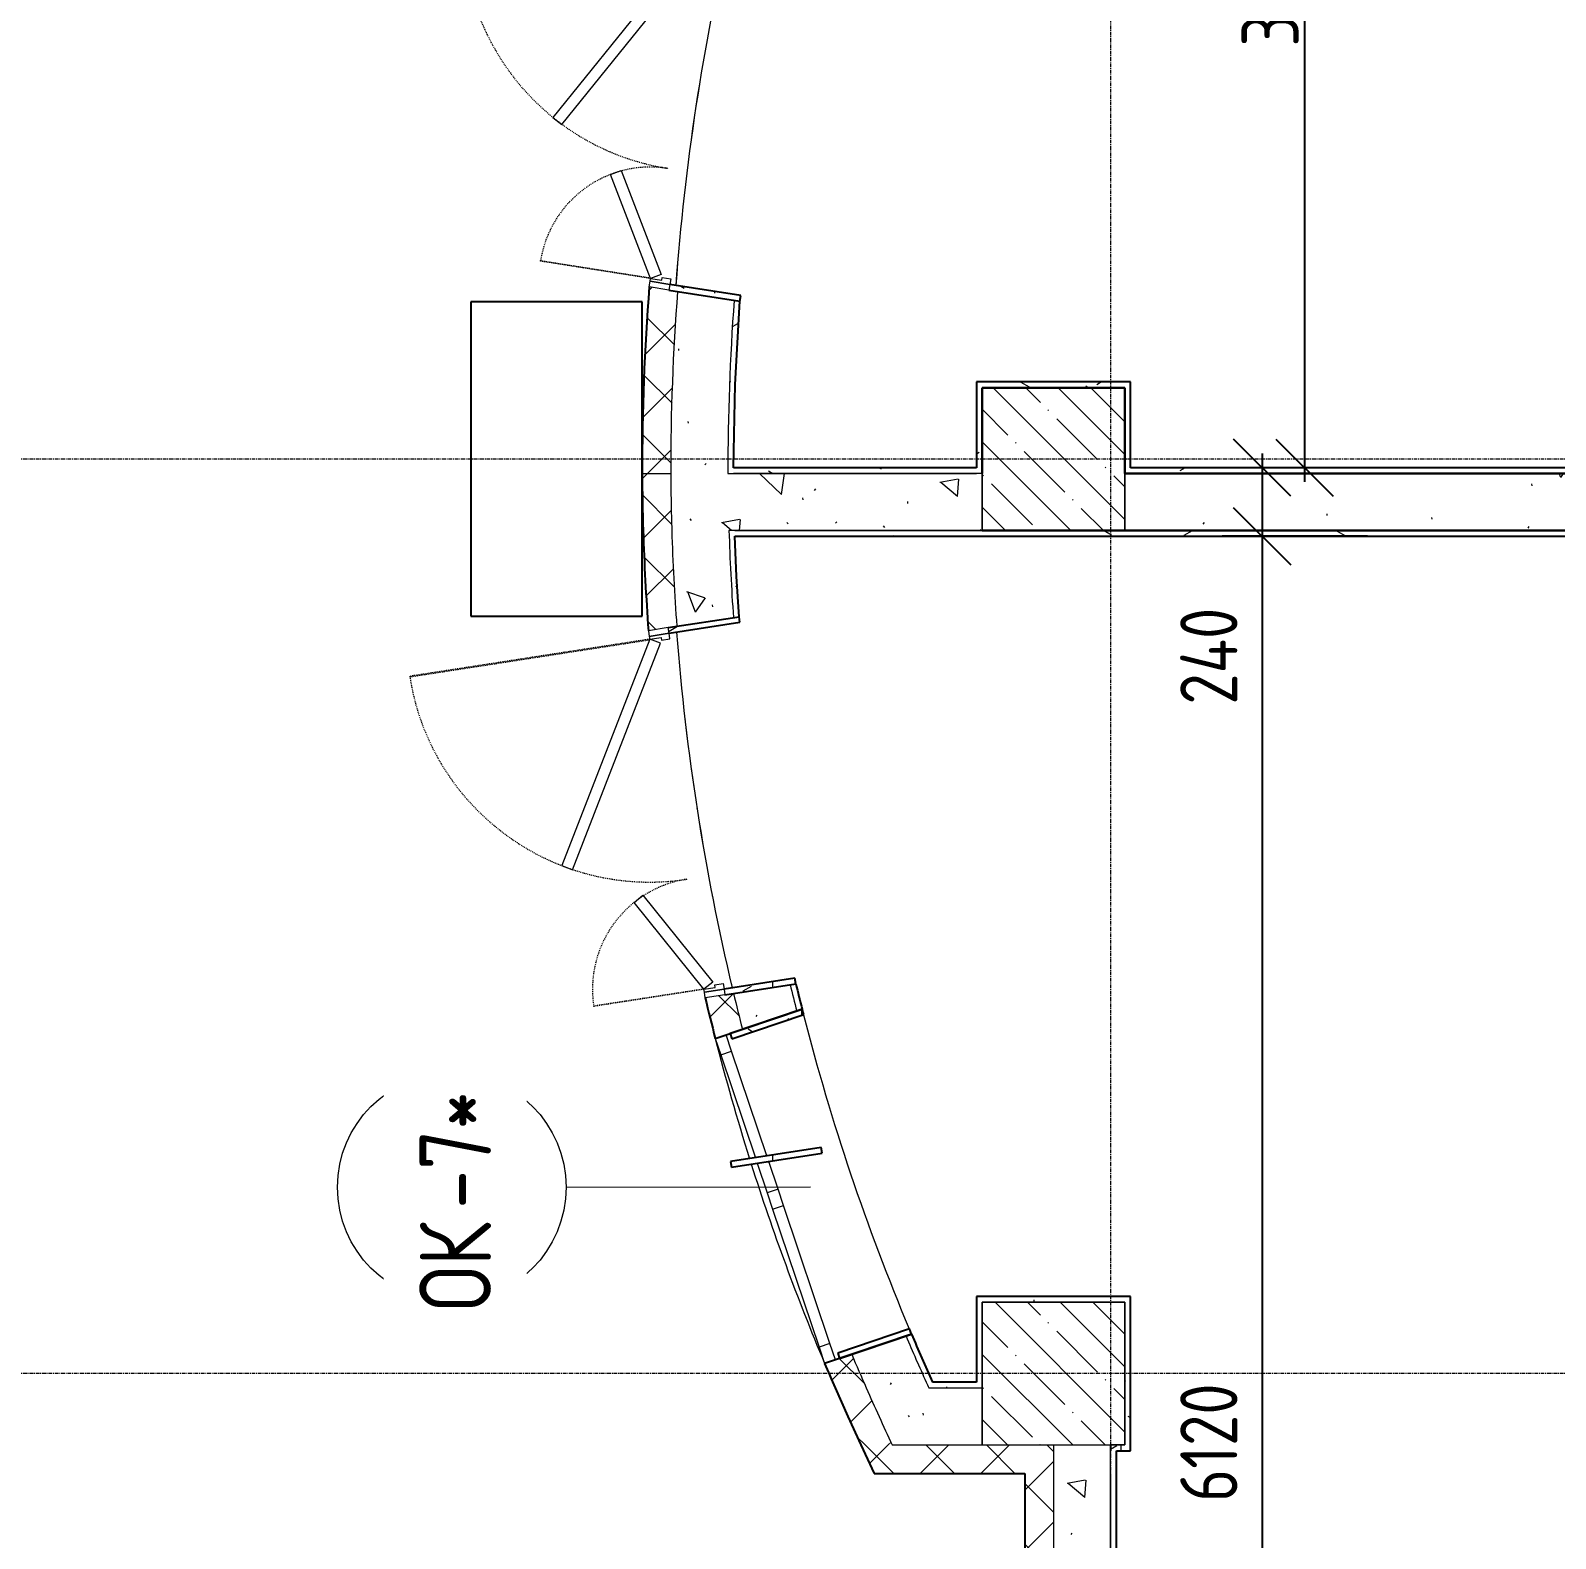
# Model space of a CAD drawing. Header units: millimetres. Extents: x -11854 to 4360091, y -19344 to 4989148.
# Drawn here: x 4962 to 10300, y 35315 to 40592 of the extents above; entities that cross this region are included whole.
import ezdxf

# ---------------------------------------------------------------- set-up
doc = ezdxf.new("R2010")
doc.units = ezdxf.units.MM
doc.linetypes.add('Линия сетки', pattern=[22.225, 12.7, -3.175, 3.175, -3.175])
doc.linetypes.add('Штрих', pattern=[6.35, 3.175, -3.175])
doc.layers.get('0').update_dxf_attribs({"color": 254})
doc.layers.get('Defpoints').update_dxf_attribs({"color": 254})
for name, color, linetype, lineweight in [('A-ANNO-DIMS', 254, 'Continuous', 9), ('A-DOOR', 254, 'Continuous', 9), ('A-DOOR-FRAM', 254, 'Continuous', 18), ('A-FLOR', 254, 'Continuous', 9), ('A-GLAZ', 254, 'Continuous', 9), ('A-GLAZ-IDEN', 254, 'Continuous', 9), ('A-WALL', 254, 'Continuous', 9), ('S-GRID', 254, 'Continuous', 9)]:
    doc.layers.add(name, color=color, linetype=linetype, lineweight=lineweight)
doc.styles.add('ISOCPEUR', font='isocpeur.ttf', dxfattribs={"width": 0.8, "height": 200})
doc.styles.add('ISOCPEUR_1', font='isocpeur.ttf', dxfattribs={"width": 0.8, "height": 250})
doc.dimstyles.new('2_0_мм_ISOCPEUR', dxfattribs={"dimscale": 304.8, "dimtxt": 199.196235, "dimasz": 0.656168, "dimexe": 0.459318, "dimexo": 0.625, "dimgap": 0.065617, "dimtad": 1, "dimdec": 0, "dimtxsty": 'ISOCPEUR', "dimblk1": 'OBLIQUE', "dimblk2": 'OBLIQUE', "dimsah": 1, "dimcen": 2.5, "dimdle": 0.164042, "dimazin": 3, "dimtfac": 1, "dimtix": 1, "dimtmove": 0, "dimatfit": 3, "dimfxl": 0.787402, "dimfxlon": 1, "dimtvp": 1, "dimarcsym": 2})
doc.dimstyles.new('2_0_мм_ISOCPEUR_1', dxfattribs={"dimscale": 304.8, "dimtxt": 199.196235, "dimasz": 0.656168, "dimexe": 0.459318, "dimexo": 0.625, "dimgap": 0.065617, "dimtad": 1, "dimdec": 0, "dimtxsty": 'ISOCPEUR', "dimblk1": 'OBLIQUE', "dimblk2": 'OBLIQUE', "dimsah": 1, "dimcen": 2.5, "dimdle": 0.164042, "dimazin": 3, "dimtfac": 1, "dimtix": 1, "dimtmove": 1, "dimatfit": 3, "dimfxl": 0.787402, "dimfxlon": 1, "dimtvp": 1, "dimarcsym": 2})
pattern_1 = [(140, (23409.34, 513535.3), (63.7558, 728.7365), [76.2, -838.2]), (85, (23409.34, 513535.3), (-764.2276, -140.9716), [60.96, -670.56]), (190.451, (23414.65, 513596.05), (-700.4668, 587.77), [64.76, -712.36]), (136.184, (23206.1, 513535.3), (168.171, 1084.3162), [114.3, -1257.3]), (186.636, (23220.2, 513625.7), (-989.7098, 949.61), [97.14, -1068.54]), (81.184, (23206.1, 513535.3), (-989.7012, 949.6206), [91.44, -1005.84]), (111, (23256.94, 513636.9), (409.0606, 606.4579), [76.2, -838.2]), (56, (23256.94, 513636.9), (-736.7529, 247.2083), [60.96, -670.56]), (161.451, (23291, 513687.46), (-327.6855, 853.6683), [64.76, -712.36]), (127.5, (23409.34, 513535.32), (-338.22012, 12.3547), [6.706, -655.726, 6.706, -674.014, -673.1]), (127.5, (23409.34, 513535.32), (-338.22012, 12.3547), [-1343.152, 6.706, -666.394]), (97.5, (23409.34, 513535.32), (-400.72213, 267.27887), [6.706, -381.406, 6.706, -640.486, -256.54]), (97.5, (23409.34, 513535.32), (-400.72213, 267.27887), [-1035.304, 6.706, -249.834]), (57.5, (23409.34, 513308.76), (22.91534, 542.36333), [6.706, -247.294, 6.706, -1837.334]), (57.5, (23409.34, 513308.76), (22.91534, 542.36333), [-260.706, -785.774, 6.706, -1044.854]), (47.5, (23409.34, 513207.16), (-101.7071, 592.51696), [6.706, -323.494, 6.706, -1266.342]), (47.5, (23409.34, 513207.16), (-101.7071, 592.51696), [-336.906, -519.582, 6.706, -740.054])]
pattern_2 = [(135, (23409.34, 513535.32), (-106.066017, -106.066017), []), (225, (23409.34, 513535.32), (106.066017, -106.066017), [])]
pattern_3 = [(135, (23409.34, 513535.32), (-114.049253, -114.049253), []), (135, (23409.34, 513649.37), (-114.049253, -114.049253), [201.612, -40.322, 3.353, -36.97])]
pattern_4 = [(90, (23409.34, 513535.32), (-101.6, 406.4), [33.528, -271.272, 33.528, -271.272, -1625.6]), (90, (23409.34, 513535.32), (-101.6, 406.4), [-609.6, 33.528, -576.072, 33.528, -271.272, -711.2]), (90, (23409.34, 513535.32), (-101.6, 406.4), [-1524, 33.528, -169.672, 33.528, -474.472]), (210, (23358.54, 513687.72), (-301.152724, -291.18818), [33.528, -271.272, 33.528, -1896.872]), (210, (23358.54, 513687.72), (-301.152724, -291.18818), [-338.328, -271.272, 33.528, -576.072, -1016]), (210, (23358.54, 513687.72), (-301.152724, -291.18818), [-1219.2, 33.528, -271.272, 33.528, -677.672]), (210, (23358.54, 513687.72), (-301.152724, -291.18818), [-1557.528, -169.672, 33.528, -474.472]), (330, (23155.34, 513738.52), (402.752724, -115.21182), [33.528, -271.272, 33.528, -1896.872]), (330, (23155.34, 513738.52), (402.752724, -115.21182), [-338.328, -271.272, 33.528, -576.072, -1016]), (330, (23155.34, 513738.52), (402.752724, -115.21182), [-1219.2, 33.528, -271.272, 33.528, -677.672]), (330, (23155.34, 513738.52), (402.752724, -115.21182), [-1557.528, -169.672, 33.528, -474.472])]

# ---------------------------------------------------------------- blocks, each defined once
blk = doc.blocks.new('Дверь_Двупольная_внутренняя ПВХ профиль - Дверной блок наружный металлический остекленный ДНМО 24х13 Л-6073768-1Г')
at = {"layer": 'A-DOOR', "linetype": 'Штрих'}
for p, q in [((618, 1000), (618, 150)), ((-618, 540), (-618, 150))]:
    blk.add_line(p, q, dxfattribs=at)
at = {"layer": 'A-DOOR'}
for p, q in [((620, 1000), (618, 1000)), ((-620, 540), (-618, 540)), ((-650, 150), (-630, 150)), ((-650, 80), (-650, 150)), ((-630, 150), (-630, 80)), ((-618, 150), (-620, 150)), ((618, 150), (620, 150)), ((650, 150), (630, 150)), ((630, 150), (630, 80)), ((650, 80), (650, 150)), ((-630, 80), (-650, 80)), ((630, 80), (650, 80))]:
    blk.add_line(p, q, dxfattribs=at)
at = {"layer": 'A-DOOR', "linetype": 'Штрих', "lineweight": 18}
for p, q in [((620, 150), (620, 1000)), ((-620, 150), (-620, 540))]:
    blk.add_line(p, q, dxfattribs=at)
at = {"layer": 'A-DOOR', "lineweight": 18}
for p, q in [((-116.1, 575), (-136.1, 540.4)), ((-136.1, 540.4), (600, 115.4)), ((620, 150), (-116.1, 575)), ((-620, 150), (-282.3, 345)), ((-282.3, 345), (-262.3, 310.4)), ((-262.3, 310.4), (-600, 115.4)), ((-600, 115.4), (-620, 150)), ((600, 115.4), (620, 150))]:
    blk.add_line(p, q, dxfattribs=at)
at = {"layer": 'A-DOOR', "linetype": 'Штрих'}
for centre, radius, start, end in [((620, 150), 850, 90, 180), ((-620, 150), 390, 360, 90)]:
    blk.add_arc(centre, radius, start, end, dxfattribs=at)
at = {"layer": 'A-DOOR-FRAM'}
for p, q in [((-630, 150), (-620, 150)), ((-630, 80), (-630, 150)), ((-620, 150), (-620, 110)), ((-620, 110), (-610, 110)), ((-610, 110), (-610, 80)), ((620, 110), (610, 110)), ((610, 110), (610, 80)), ((630, 150), (620, 150)), ((620, 150), (620, 110)), ((630, 80), (630, 150)), ((-610, 80), (-630, 80)), ((610, 80), (630, 80))]:
    blk.add_line(p, q, dxfattribs=at)
blk = doc.blocks.new('Окно 1800х800 - ОК 1200Х1800_ОК-3_1 _ВНУТРЕННИЕ ОКНА_ EI 31-7437621-1Г')
at = {"layer": 'A-GLAZ', "lineweight": 18}
for p, q in [((-415, 150), (-475, 150)), ((-475, 110), (-415, 110)), ((-415, 110), (-415, 150)), ((725, 150), (665, 150)), ((665, 150), (665, 110)), ((665, 110), (725, 110))]:
    blk.add_line(p, q, dxfattribs=at)
at = {"layer": 'A-GLAZ'}
for p, q in [((-415, 110), (-415, 150)), ((95, 150), (-415, 150)), ((-415, 110), (95, 110)), ((155, 150), (95, 150)), ((95, 150), (95, 110)), ((95, 110), (155, 110)), ((264.3, 150), (155, 150)), ((155, 110), (155, 150)), ((155, 110), (257.4, 110)), ((277.7, 110), (665, 110)), ((665, 150), (284.6, 150)), ((665, 150), (665, 110))]:
    blk.add_line(p, q, dxfattribs=at)
blk = doc.blocks.new('_Oblique')
at = {"color": 0, "linetype": 'ByBlock', "lineweight": -2}
blk.add_line((-0.5, -0.5), (0.5, 0.5), dxfattribs=at)
blk = doc.blocks.new('*D732')
at = {"layer": 'A-ANNO-DIMS', "color": 0, "lineweight": -2, "transparency": 16777216}
for p, q in [((9420.9, 42512.4), (9420.9, 39012.4)), ((9641.8, 42462.4), (9280.9, 42462.4)), ((9641.8, 39062.4), (9280.9, 39062.4))]:
    blk.add_line(p, q, dxfattribs=at)
at = {"layer": 'Defpoints', "color": 0, "transparency": 16777216}
for p in [(9660.9, 42462.4), (9420.9, 39062.4), (9660.9, 39062.4)]:
    blk.add_point(p, dxfattribs=at)
at = {"layer": 'A-ANNO-DIMS', "color": 0, "lineweight": -2, "transparency": 16777216, "xscale": 200, "yscale": 200, "zscale": 200}
for p, rotation in [((9420.9, 42462.4), 90), ((9420.9, 39062.4), 270)]:
    blk.add_blockref('_Oblique', p, dxfattribs=dict(at, rotation=rotation))
at = {"layer": 'A-ANNO-DIMS', "color": 0, "transparency": 16777216, "insert": (9300.9, 40762.4), "char_height": 200, "width": 551.62, "attachment_point": 5, "rotation": 90, "style": 'ISOCPEUR'}
blk.add_mtext('\\A1;3400', dxfattribs=at)
blk = doc.blocks.new('*D733')
at = {"layer": 'A-ANNO-DIMS', "color": 0, "lineweight": -2, "transparency": 16777216}
for p, q in [((9272.9, 39112.4), (9272.9, 38822.4)), ((9641.8, 39062.4), (9132.9, 39062.4)), ((9641.8, 38822.4), (9132.9, 38822.4)), ((9272.9, 38822.4), (9272.9, 38262.4))]:
    blk.add_line(p, q, dxfattribs=at)
at = {"layer": 'Defpoints', "color": 0, "transparency": 16777216}
for p in [(9660.9, 39062.4), (9272.9, 38822.4), (9660.9, 38822.4)]:
    blk.add_point(p, dxfattribs=at)
at = {"layer": 'A-ANNO-DIMS', "color": 0, "lineweight": -2, "transparency": 16777216, "xscale": 200, "yscale": 200, "zscale": 200}
for p, rotation in [((9272.9, 39062.4), 90), ((9272.9, 38822.4), 270)]:
    blk.add_blockref('_Oblique', p, dxfattribs=dict(at, rotation=rotation))
at = {"layer": 'A-ANNO-DIMS', "color": 0, "transparency": 16777216, "insert": (8986.2, 38233.3), "char_height": 200, "width": 418.312, "attachment_point": 1, "rotation": 90, "line_spacing_factor": 1.149209, "style": 'ISOCPEUR'}
blk.add_mtext('\\A1;240', dxfattribs=at)
blk = doc.blocks.new('*D734')
at = {"layer": 'A-ANNO-DIMS', "color": 0, "lineweight": -2, "transparency": 16777216}
for p, q in [((9272.9, 38872.4), (9272.9, 32652.4)), ((9641.8, 38822.4), (9132.9, 38822.4)), ((9641.8, 32702.4), (9132.9, 32702.4))]:
    blk.add_line(p, q, dxfattribs=at)
at = {"layer": 'Defpoints', "color": 0, "transparency": 16777216}
for p in [(9660.9, 38822.4), (9272.9, 32702.4), (9660.9, 32702.4)]:
    blk.add_point(p, dxfattribs=at)
at = {"layer": 'A-ANNO-DIMS', "color": 0, "lineweight": -2, "transparency": 16777216, "xscale": 200, "yscale": 200, "zscale": 200}
for p, rotation in [((9272.9, 38822.4), 90), ((9272.9, 32702.4), 270)]:
    blk.add_blockref('_Oblique', p, dxfattribs=dict(at, rotation=rotation))
at = {"layer": 'A-ANNO-DIMS', "color": 0, "transparency": 16777216, "insert": (8986.2, 35443), "char_height": 200, "width": 496.458, "attachment_point": 1, "rotation": 90, "line_spacing_factor": 1.149209, "style": 'ISOCPEUR'}
blk.add_mtext('\\A1;6120', dxfattribs=at)
blk = doc.blocks.new('Марка окна - Марка окна-2857-1Г')
at = {"layer": 'A-GLAZ-IDEN'}
blk.add_circle((0, 0), 4.001, dxfattribs=at)

msp = doc.modelspace()

# ---------------------------------------------------------------- hatches: boundary and pattern name
at = {"layer": 'A-WALL'}
h = msp.add_hatch(dxfattribs=at)
h.set_pattern_fill('FP_3', color=8, angle=90, style=0, pattern_type=2)
h.set_pattern_definition(pattern_2)
h.paths.add_polyline_path([(8102.8, 42782.4), (7990.6, 42782.4), (7864.5, 42521.6), (7747.6, 42256.5), (7842.6, 42224.5), (7944, 42455.1), (8077.4, 42732.5)])
h.paths.add_polyline_path([(7459.4, 41087.3), (7364.4, 41119.4), (7329.6, 40979.2), (7428.7, 40963.6), (7443.8, 41025.5)])
h.paths.add_polyline_path([(7226.5, 39679.4), (7127.5, 39695), (7113.5, 39477.7), (7105.3, 39260.1), (7102.8, 39042.4), (7202.8, 39042.4), (7209.7, 39382.8)])
h = msp.add_hatch(dxfattribs=at)
h.set_pattern_fill('FP_2', color=8, angle=90, style=0, pattern_type=2)
h.set_pattern_definition(pattern_1)
h.paths.add_polyline_path([(8276.3, 42682.4), (8052.3, 42682.4), (7944, 42455.1), (7842.6, 42224.5), (8032.7, 42160.5), (8103.3, 42322.2), (8183.4, 42494.7), (8236.9, 42604.1)])
h.paths.add_polyline_path([(7649.5, 41023.3), (7459.4, 41087.3), (7428.7, 40963.6), (7626.9, 40932.4), (7638, 40977.9)])
h.paths.add_polyline_path([(7424.8, 39648.2), (7226.5, 39679.4), (7208.4, 39361.1), (7202.8, 39042.4), (7402.8, 39042.4), (7408, 39345.5), (7410.1, 39382.8)])
h = msp.add_hatch(dxfattribs=at)
h.set_pattern_fill('FP_4', color=8, angle=90, style=0, pattern_type=2)
h.set_pattern_definition(pattern_4)
h.paths.add_polyline_path([(8199.6, 42482.4), (8177.5, 42482.4), (8103.3, 42322.2), (8032.7, 42160.5), (8051.7, 42154.1), (8119.3, 42309), (8194.9, 42472.4)])
h.paths.add_polyline_path([(7668.5, 41016.9), (7649.5, 41023.3), (7626.9, 40932.4), (7646.7, 40929.3), (7657.5, 40973.1)])
h.paths.add_polyline_path([(7444.6, 39645.1), (7424.8, 39648.2), (7408, 39345.5), (7402.8, 39042.4), (7422.8, 39042.4), (7422.7, 39062.4), (7429.9, 39382.8)])
h = msp.add_hatch(dxfattribs=at)
h.set_pattern_fill('FP_4', color=8, angle=90, style=0, pattern_type=2)
h.set_pattern_definition(pattern_4)
h.paths.add_polyline_path([(7447.7, 39664.9), (7199.7, 39703.9), (7196.6, 39684.1), (7444.6, 39645.1)])
h = msp.add_hatch(dxfattribs=at)
h.set_pattern_fill('FP_4', color=8, angle=90, style=0, pattern_type=2)
h.set_pattern_definition(pattern_4)
h.paths.add_polyline_path([(8792.6, 39342.4), (8792.6, 39362.4), (8272.6, 39362.4), (8272.6, 39342.4), (8292.6, 39342.4)])
h = msp.add_hatch(dxfattribs=at)
h.set_pattern_fill('FP_4', color=8, angle=90, style=0, pattern_type=2)
h.set_pattern_definition(pattern_4)
h.paths.add_polyline_path([(8292.6, 39342.4), (8272.6, 39342.4), (8272.6, 39042.4), (8292.6, 39042.4)])
h = msp.add_hatch(dxfattribs=at)
h.set_pattern_fill('FP_1', color=8, angle=90, style=0, pattern_type=2)
h.set_pattern_definition(pattern_3)
h.paths.add_polyline_path([(8792.6, 39342.4), (8292.6, 39342.4), (8292.6, 38842.4), (8792.6, 38842.4), (8792.6, 39042.4)])
h = msp.add_hatch(dxfattribs=at)
h.set_pattern_fill('FP_3', color=8, angle=90, style=0, pattern_type=2)
h.set_pattern_definition(pattern_2)
h.paths.add_polyline_path([(7978.3, 35642.4), (7904.3, 35803.6), (7861.4, 35900.9), (7836.4, 35959.6), (7741.4, 35927.6), (7794.9, 35803.6), (7822.1, 35742.1), (7867.8, 35642.4)])
h.paths.add_polyline_path([(7453.7, 37097), (7422.6, 37222.6), (7323.5, 37207.3), (7358.6, 37065)])
h.paths.add_polyline_path([(7223.9, 38507.4), (7213.5, 38674.8), (7206.5, 38842.4), (7203, 39024.9), (7202.8, 39042.4), (7102.8, 39042.4), (7104, 38942.4), (7106.5, 38842.4), (7113.8, 38667), (7124.8, 38492), (7194, 38502.7)])
h = msp.add_hatch(dxfattribs=at)
h.set_pattern_fill('FP_2', color=8, angle=90, style=0, pattern_type=2)
h.set_pattern_definition(pattern_1)
h.paths.add_polyline_path([(12817.6, 39042.4), (8792.6, 39042.4), (8792.6, 38842.4), (12817.6, 38842.4)])
h.paths.add_polyline_path([(8292.6, 39042.4), (7202.8, 39042.4), (7204, 38942.4), (7206.5, 38842.4), (8292.6, 38842.4)])
h = msp.add_hatch(dxfattribs=at)
h.set_pattern_fill('FP_4', color=8, angle=90, style=0, pattern_type=2)
h.set_pattern_definition(pattern_4)
h.paths.add_polyline_path([(8272.6, 39042.4), (8272.6, 39062.4), (7422.7, 39062.4), (7422.8, 39042.4), (7555, 39042.4)])
h = msp.add_hatch(dxfattribs=at)
h.set_pattern_fill('FP_4', color=8, angle=90, style=0, pattern_type=2)
h.set_pattern_definition(pattern_4)
h.paths.add_polyline_path([(13017.6, 39062.4), (8792.6, 39062.4), (8792.6, 39042.4), (13017.6, 39042.4)])
h = msp.add_hatch(dxfattribs=at)
h.set_pattern_fill('FP_2', color=8, angle=90, style=0, pattern_type=2)
h.set_pattern_definition(pattern_1)
h.paths.add_polyline_path([(8106, 35842.4), (8061.3, 35942.8), (8026.5, 36023.6), (7836.4, 35959.6), (7886.9, 35842.4), (7974, 35842.4)])
h.paths.add_polyline_path([(7643.8, 37160.9), (7620.9, 37253.3), (7422.6, 37222.6), (7453.7, 37097), (7555, 37131.1)])
h.paths.add_polyline_path([(7422.3, 38538), (7413, 38690.1), (7406.6, 38842.4), (7206.5, 38842.4), (7214, 38667), (7223.9, 38507.4)])
h = msp.add_hatch(dxfattribs=at)
h.set_pattern_fill('FP_4', color=8, angle=90, style=0, pattern_type=2)
h.set_pattern_definition(pattern_4)
h.paths.add_polyline_path([(8118.9, 35862.4), (8045.5, 36030), (8026.5, 36023.6), (8097, 35862.4)])
h.paths.add_polyline_path([(7662.8, 37167.3), (7640.8, 37256.4), (7620.9, 37253.3), (7643.8, 37160.9)])
h.paths.add_polyline_path([(7442.1, 38541.1), (7433.4, 38681.7), (7426.6, 38842.4), (7406.6, 38842.4), (7414.4, 38667), (7422.3, 38538)])
h = msp.add_hatch(dxfattribs=at)
h.set_pattern_fill('FP_4', color=8, angle=90, style=0, pattern_type=2)
h.set_pattern_definition(pattern_4)
h.paths.add_polyline_path([(12817.6, 38842.4), (7426.6, 38842.4), (7427.3, 38822.4), (12817.6, 38822.4)])
h = msp.add_hatch(dxfattribs=at)
h.set_pattern_fill('FP_4', color=8, angle=90, style=0, pattern_type=2)
h.set_pattern_definition(pattern_4)
h.paths.add_polyline_path([(7445.1, 38521.3), (7442.1, 38541.1), (7194, 38502.7), (7197, 38483), (7324.8, 38502.7)])
h = msp.add_hatch(dxfattribs=at)
h.set_pattern_fill('FP_4', color=8, angle=90, style=0, pattern_type=2)
h.set_pattern_definition(pattern_4)
h.paths.add_polyline_path([(7640.8, 37256.4), (7637.7, 37276.1), (7389.6, 37237.8), (7392.7, 37218), (7555, 37243.1)])
h = msp.add_hatch(dxfattribs=at)
h.set_pattern_fill('FP_4', color=8, angle=90, style=0, pattern_type=2)
h.set_pattern_definition(pattern_4)
h.paths.add_polyline_path([(7669.2, 37148.4), (7662.8, 37167.3), (7410.8, 37082.5), (7417.1, 37063.6), (7555, 37110)])
h = msp.add_hatch(dxfattribs=at)
h.set_pattern_fill('FP_4', color=8, angle=90, style=0, pattern_type=2)
h.set_pattern_definition(pattern_4)
h.paths.add_polyline_path([(7732.5, 36663.4), (7729.4, 36683.2), (7412.1, 36634.1), (7415.2, 36614.4), (7555, 36636)])
h = msp.add_hatch(dxfattribs=at)
h.set_pattern_fill('FP_4', color=8, angle=90, style=0, pattern_type=2)
h.set_pattern_definition(pattern_4)
h.paths.add_polyline_path([(8792.6, 36142.4), (8792.6, 36162.4), (8272.6, 36161.5), (8272.6, 36142.4), (8392.9, 36142.4)])
h = msp.add_hatch(dxfattribs=at)
h.set_pattern_fill('FP_1', color=8, angle=90, style=0, pattern_type=2)
h.set_pattern_definition(pattern_3)
h.paths.add_polyline_path([(8792.6, 36142.4), (8292.6, 36142.4), (8292.6, 35642.4), (8792.6, 35642.4), (8792.6, 35803.6)])
h = msp.add_hatch(dxfattribs=at)
h.set_pattern_fill('FP_4', color=8, angle=90, style=0, pattern_type=2)
h.set_pattern_definition(pattern_4)
h.paths.add_polyline_path([(8812.6, 35642.4), (8812.6, 36162.4), (8792.6, 36162.4), (8792.6, 35642.4)])
h = msp.add_hatch(dxfattribs=at)
h.set_pattern_fill('FP_2', color=8, angle=90, style=0, pattern_type=2)
h.set_pattern_definition(pattern_1)
h.paths.add_polyline_path([(8292.6, 35842.4), (7886.9, 35842.4), (7931.9, 35742.1), (7978.3, 35642.4), (8292.6, 35642.4), (8292.6, 35803.6)])
h = msp.add_hatch(dxfattribs=at)
h.set_pattern_fill('FP_4', color=8, angle=90, style=0, pattern_type=2)
h.set_pattern_definition(pattern_4)
h.paths.add_polyline_path([(8272.6, 35842.4), (8272.6, 35862.4), (8097, 35862.4), (8106, 35842.4)])
h = msp.add_hatch(dxfattribs=at)
h.set_pattern_fill('FP_3', color=8, angle=90, style=0, pattern_type=2)
h.set_pattern_definition(pattern_2)
h.paths.add_polyline_path([(8542.6, 35642.4), (7867.8, 35642.4), (7915.3, 35542.4), (8542.6, 35542.4)])
h = msp.add_hatch(dxfattribs=at)
h.set_pattern_fill('FP_2', color=8, angle=90, style=0, pattern_type=2)
h.set_pattern_definition(pattern_1)
h.paths.add_polyline_path([(8742.6, 35642.4), (8542.6, 35642.4), (8542.6, 34912.4), (8742.6, 34912.4), (8742.6, 35542.4)])
h.paths.add_polyline_path([(8742.6, 33312.4), (8542.6, 33312.4), (8542.6, 32682.4), (8742.6, 32682.4), (8742.6, 32940.2)])
h = msp.add_hatch(dxfattribs=at)
h.set_pattern_fill('FP_4', color=8, angle=90, style=0, pattern_type=2)
h.set_pattern_definition(pattern_4)
h.paths.add_polyline_path([(8812.6, 35642.4), (8742.6, 35642.4), (8742.6, 35622.4), (8812.6, 35622.4)])
h = msp.add_hatch(dxfattribs=at)
h.set_pattern_fill('FP_4', color=8, angle=90, style=0, pattern_type=2)
h.set_pattern_definition(pattern_4)
h.paths.add_polyline_path([(8762.6, 32682.4), (8762.6, 33312.4), (8742.6, 33312.4), (8742.6, 32682.4)])
h.paths.add_polyline_path([(8762.6, 35622.4), (8742.6, 35622.4), (8742.6, 34912.4), (8762.6, 34912.4)])
h = msp.add_hatch(dxfattribs=at)
h.set_pattern_fill('FP_3', color=8, angle=90, style=0, pattern_type=2)
h.set_pattern_definition(pattern_2)
h.paths.add_polyline_path([(8542.6, 35542.4), (8442.6, 35542.4), (8442.6, 34912.4), (8542.6, 34912.4)])
h.paths.add_polyline_path([(8542.6, 33312.4), (8442.6, 33312.4), (8442.6, 32782.4), (8542.6, 32782.4), (8542.6, 32940.2)])

# ---------------------------------------------------------------- linework, layer by layer
at = {"layer": 'A-FLOR', "color": 8}
for p, q in [((7252.5, 38182.3), (7252.8, 38179.9)), ((7294.4, 37872.3), (7294.9, 37868.8)), ((7348.2, 37564.1), (7349.1, 37559.4)), ((7413.8, 37258.3), (7415.2, 37252.4))]:
    msp.add_line(p, q, dxfattribs=at)
for centre, start, end in [((15299.1, 39111), 166.90388, 175.82675), ((15299.3, 39110.4), 166.89971, 175.82248), ((15299.1, 39111), 184.41817, 193.34088), ((15299.3, 39110.4), 184.4136, 193.33612)]:
    msp.add_arc(centre, 8100, start, end, dxfattribs=at)
at = {"layer": 'A-GLAZ-IDEN', "color": 8}
msp.add_line((7692.2, 36544.2), (6836.7, 36543.2), dxfattribs=at)
at = {"layer": 'A-WALL', "color": 8, "lineweight": 25}
for p, q in [((7196.6, 39684.1), (7444.6, 39645.1)), ((7447.7, 39664.9), (7199.7, 39703.9)), ((7444.6, 39645.1), (7447.7, 39664.9)), ((7102.8, 39642.4), (6502.8, 39642.4)), ((6502.8, 39642.4), (6502.8, 38542.4)), ((7102.8, 38542.4), (7102.8, 39642.4)), ((7444.6, 39645.1), (7444.6, 39645.1)), ((8812.6, 39362.4), (8272.6, 39362.4)), ((8272.6, 39362.4), (8272.6, 39062.4)), ((8792.6, 39342.4), (8292.6, 39342.4)), ((8292.6, 39342.4), (8292.6, 39042.4)), ((8292.6, 39342.4), (8792.6, 39342.4)), ((8292.6, 39042.4), (8292.6, 39342.4)), ((8792.6, 39042.4), (8792.6, 39342.4)), ((8792.6, 39342.4), (8792.6, 39042.4)), ((8812.6, 39062.4), (8812.6, 39362.4)), ((8272.6, 39062.4), (7422.7, 39062.4)), ((13017.6, 39042.4), (8792.6, 39042.4)), ((8792.6, 39042.4), (13017.6, 39042.4)), ((13037.6, 39062.4), (8812.6, 39062.4)), ((7427.3, 38822.4), (12797.6, 38822.4)), ((8292.6, 38842.4), (8792.6, 38842.4)), ((12817.6, 38842.4), (8292.6, 38842.4)), ((8792.6, 38842.4), (12817.6, 38842.4)), ((6502.8, 38542.4), (7102.8, 38542.4)), ((7194, 38502.7), (7442.1, 38541.1)), ((7445.1, 38521.3), (7442.1, 38541.1)), ((7197, 38483), (7445.1, 38521.3)), ((7637.7, 37276.1), (7389.6, 37237.8)), ((7640.8, 37256.4), (7637.7, 37276.1)), ((7392.7, 37218), (7640.8, 37256.4)), ((7640.8, 37256.4), (7640.8, 37256.4)), ((7358.6, 37065), (7662.8, 37167.3)), ((7662.8, 37167.3), (7410.8, 37082.5)), ((7669.2, 37148.4), (7662.8, 37167.3)), ((7417.1, 37063.6), (7669.2, 37148.4)), ((7410.8, 37082.5), (7417.1, 37063.6)), ((7729.4, 36683.2), (7412.1, 36634.1)), ((7732.5, 36663.4), (7729.4, 36683.2)), ((7412.1, 36634.1), (7415.2, 36614.4)), ((7415.2, 36614.4), (7732.5, 36663.4)), ((8812.6, 36162.4), (8272.6, 36162.4)), ((8272.6, 36162.4), (8272.6, 35862.4)), ((8812.6, 35622.4), (8812.6, 36162.4)), ((8045.5, 36030), (7741.4, 35927.6)), ((8039.1, 36049), (7787.1, 35964.1)), ((7793.5, 35945.2), (8045.5, 36030)), ((8045.5, 36030), (8039.1, 36049)), ((7787.1, 35964.1), (7793.5, 35945.2)), ((8272.6, 35862.4), (8118.9, 35862.4)), ((8742.6, 35642.4), (8742.6, 35622.4)), ((8762.6, 34912.4), (8762.6, 35622.4)), ((8762.6, 35622.4), (8812.6, 35622.4)), ((7915.3, 35542.4), (8442.6, 35542.4)), ((8442.6, 35542.4), (8442.6, 34912.4))]:
    msp.add_line(p, q, dxfattribs=at)
at = {"layer": 'A-WALL', "color": 8}
for p, q in [((7102.8, 39042.4), (7202.8, 39042.4)), ((7402.8, 39042.4), (7422.8, 39042.4)), ((8292.6, 39042.4), (7422.8, 39042.4)), ((7422.8, 39042.4), (8272.6, 39042.4)), ((8292.6, 38842.4), (8292.6, 39042.4)), ((8292.6, 39042.4), (8292.6, 38842.4)), ((8792.6, 39042.4), (8792.6, 38842.4)), ((8792.6, 38842.4), (8792.6, 39042.4)), ((7426.6, 38842.4), (7406.6, 38842.4)), ((7426.6, 38842.4), (8292.6, 38842.4)), ((8292.6, 38842.4), (7426.6, 38842.4)), ((8792.6, 36142.4), (8292.6, 36142.4)), ((8292.6, 36142.4), (8292.6, 35842.4)), ((8292.6, 36142.4), (8792.6, 36142.4)), ((8292.6, 35842.4), (8292.6, 36142.4)), ((8792.6, 35642.4), (8792.6, 36142.4)), ((8792.6, 36142.4), (8792.6, 35642.4)), ((8106, 35842.4), (8292.6, 35842.4)), ((8292.6, 35842.4), (8292.6, 35642.4)), ((8292.6, 35642.4), (8292.6, 35842.4)), ((7978.3, 35642.4), (8542.6, 35642.4)), ((8292.6, 35642.4), (8742.6, 35642.4)), ((8542.6, 35642.4), (8542.6, 34912.4)), ((8742.6, 35642.4), (8792.6, 35642.4)), ((8742.6, 34912.4), (8742.6, 35642.4)), ((8792.6, 35642.4), (8742.6, 35642.4)), ((8742.6, 35542.4), (8742.6, 34912.4))]:
    msp.add_line(p, q, dxfattribs=at)
at = {"layer": 'A-WALL', "color": 8, "lineweight": 25, "flags": 128}
for points in [[(7422.7, 39062.4), (7428.3, 39354), (7444.6, 39645.1)], [(7442.1, 38541.1), (7433.4, 38681.7), (7427.3, 38822.4)], [(7777.8, 35842.4), (7822.1, 35742.1), (7867.8, 35642.4)], [(7867.8, 35642.4), (7891.4, 35592.3), (7915.3, 35542.4)]]:
    msp.add_lwpolyline(points, dxfattribs=at)
at = {"layer": 'A-WALL', "color": 8, "lineweight": 25}
for centre, radius, start, end in [((15365, 39056.5), 8262.2, 175.56768, 180.09759), ((15268.7, 39093.8), 8166.1, 180.36018, 181.76371), ((15268.7, 39093.8), 8166.1, 181.76371, 184.22569), ((15268.7, 39093.8), 8166.1, 193.3565, 194.38507), ((15268.7, 39093.8), 7846.1, 193.54312, 194.21289), ((15268.7, 39093.8), 7846.1, 202.98437, 204.32036), ((15268.7, 39093.8), 8166.1, 202.81219, 203.46251)]:
    msp.add_arc(centre, radius, start, end, dxfattribs=at)
at = {"layer": 'A-WALL', "color": 8}
for centre, radius, start, end in [((15365, 39056.5), 8162.2, 175.62307, 180.09878), ((15365, 39056.5), 7962.2, 175.73806, 180.10126), ((15365, 39056.5), 7962.2, 175.73806, 180.10126), ((15268.7, 39093.8), 8066.1, 181.78559, 184.16896), ((15268.7, 39093.8), 7866.1, 181.831, 184.05118), ((15268.7, 39093.8), 7866.1, 181.831, 184.05118), ((15268.7, 39093.8), 8066.1, 193.41322, 194.33274), ((15268.7, 39093.8), 7866.1, 193.53101, 194.22406), ((15268.7, 39093.8), 7866.1, 193.53101, 194.22406), ((15268.7, 39093.8), 7846.1, 194.35919, 202.83807), ((15268.7, 39093.8), 8166.1, 194.38507, 197.45555), ((15268.7, 39093.8), 8166.1, 197.59754, 202.81219), ((15268.7, 39093.7), 7866.1, 202.97319, 204.25454), ((15268.7, 39093.8), 7866.1, 202.9732, 204.25454), ((15268.7, 39093.8), 8066.1, 202.86452, 203.77118), ((15268.7, 39093.8), 7866.1, 204.25454, 204.41442)]:
    msp.add_arc(centre, radius, start, end, dxfattribs=at)
for points in [[(7202.8, 39042.4), (7203, 39009.1), (7203.8, 38942.4), (7205.5, 38875.7), (7206.5, 38842.4)], [(7886.9, 35842.4), (7901.7, 35808.9), (7931.7, 35742), (7962.6, 35675.5), (7978.3, 35642.4)]]:
    msp.add_open_spline(points, degree=3, dxfattribs=at)
at = {"layer": 'S-GRID', "color": 8, "linetype": 'Линия сетки'}
for p, q in [((8742.6, 43877.4), (8742.6, 16449)), ((24884.5, 39092.4), (-1161, 39092.4)), ((24884.5, 35892.4), (-1161, 35892.4))]:
    msp.add_line(p, q, dxfattribs=at)

# ---------------------------------------------------------------- block references
at = {"layer": 'A-DOOR', "color": 8}
for p, rotation in [((7376.7, 40313.8), 81.05549096774956), ((7372.4, 37872.6), 98.79109189564147)]:
    msp.add_blockref('Дверь_Двупольная_внутренняя ПВХ профиль - Дверной блок наружный металлический остекленный ДНМО 24х13 Л-6073768-1Г', p, dxfattribs=dict(at, rotation=rotation))
at = {"layer": 'A-GLAZ', "color": 8, "rotation": 108.5986300372246}
msp.add_blockref('Окно 1800х800 - ОК 1200Х1800_ОК-3_1 _ВНУТРЕННИЕ ОКНА_ EI 31-7437621-1Г', (7732, 36425.7), dxfattribs=at)
at = {"layer": 'A-GLAZ-IDEN', "color": 8, "xscale": 99.99999999999991, "yscale": 99.99999999999991, "zscale": 99.99999999999991, "rotation": 89.99999999999999}
msp.add_blockref('Марка окна - Марка окна-2857-1Г', (6436.6, 36544.2), dxfattribs=at)

# ---------------------------------------------------------------- dimensions: what is measured, and where the dimension line sits
at = {"layer": 'A-ANNO-DIMS', "color": 8}
dim = msp.add_linear_dim(base=(9420.9, 39062.4), p1=(9660.9, 42462.4), p2=(9660.9, 39062.4), angle=90, dimstyle='2_0_мм_ISOCPEUR_1', override={"dimfxl": 3400.001122}, dxfattribs=at)
dim.commit()
dim.dimension.update_dxf_attribs({"geometry": '*D732', "text_midpoint": (9300.9, 40762.4)})
for base, p1, p2, override, picture, middle in [((9272.9, 38822.4), (9660.9, 39062.4), (9660.9, 38822.4), {"dimfxl": 239.998601}, '*D733', (9272.9, 38442.4)), ((9272.9, 32702.4), (9660.9, 38822.4), (9660.9, 32702.4), {"dimfxl": 6120.001375}, '*D734', (9272.9, 35691.2))]:
    dim = msp.add_linear_dim(base=base, p1=p1, p2=p2, angle=90, dimstyle='2_0_мм_ISOCPEUR', override=override, dxfattribs=at)
    dim.commit()
    dim.dimension.update_dxf_attribs({"geometry": picture, "text_midpoint": middle, "dimtype": 160})

# ---------------------------------------------------------------- next in the draw order: texts
at = {"layer": 'A-GLAZ-IDEN', "color": 8, "insert": (6323.4, 36111.7), "char_height": 250, "width": 432.911, "attachment_point": 1, "rotation": 90, "style": 'ISOCPEUR_1', "bg_fill": 2}
msp.add_mtext('ОК', dxfattribs=at)

# ---------------------------------------------------------------- next in the draw order: texts
at = {"layer": 'A-GLAZ-IDEN', "color": 8, "insert": (6323.4, 36468.9), "char_height": 250, "width": 606.076, "attachment_point": 1, "rotation": 90, "style": 'ISOCPEUR_1', "bg_fill": 2}
msp.add_mtext('-7*', dxfattribs=at)

doc.saveas('drawing.dxf')
